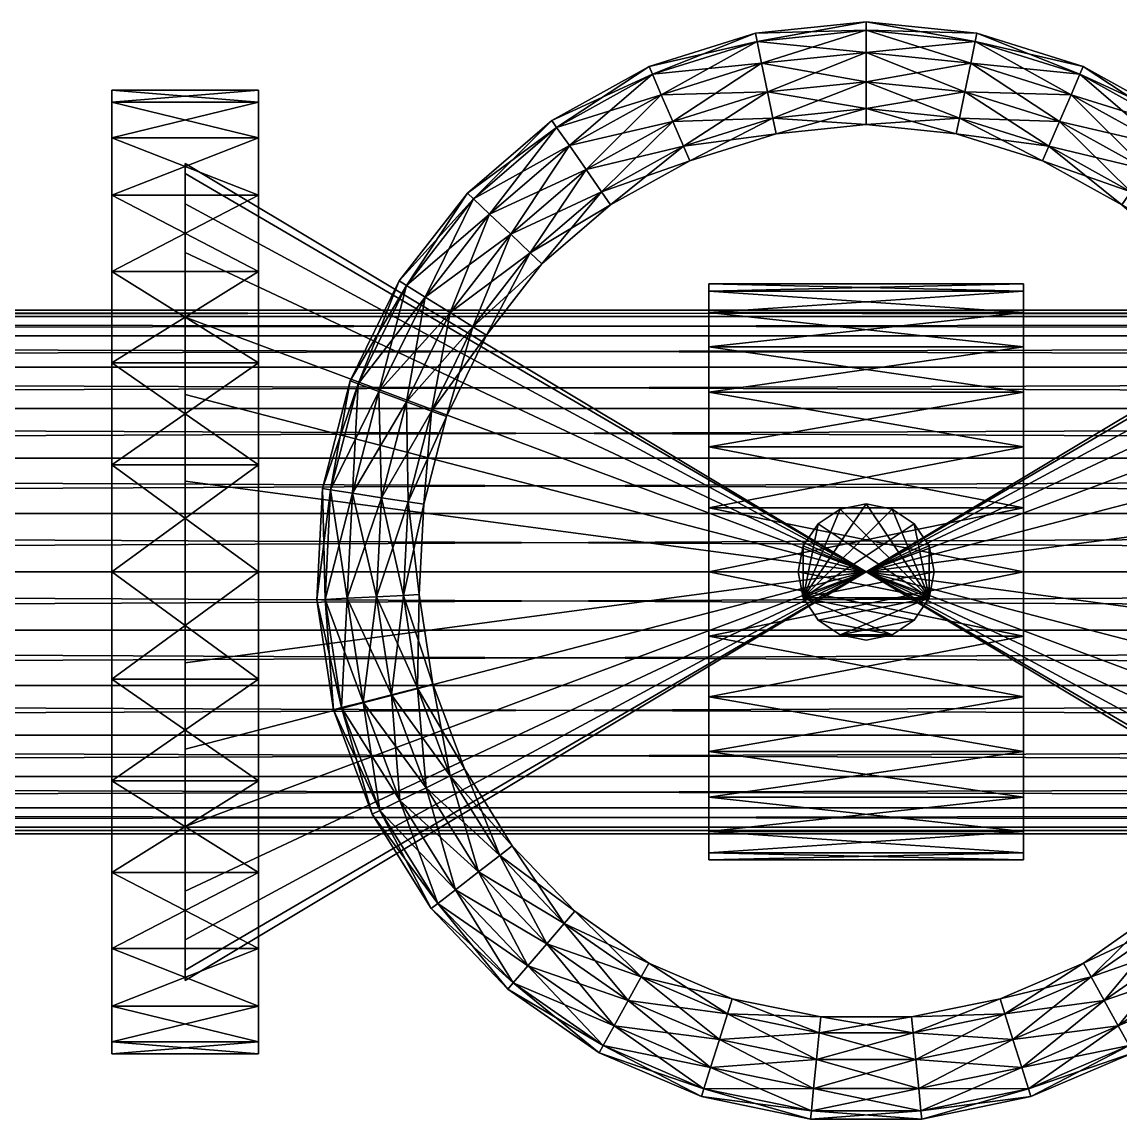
# Model space of a CAD drawing. Header units: millimetres. Extents: x 3500 to 25050, y 1500 to 19500.
# Drawn here: x 17228.8 to 17581.5, y 13124.2 to 13476.7 of the extents above; entities that cross this region are included whole.
import ezdxf

# ---------------------------------------------------------------- set-up
doc = ezdxf.new("R2010")
doc.units = ezdxf.units.MM
for name, color, linetype, true_color in [('3D-PIPE-P-1011', 7, 'Continuous', 0xf26b21), ('3D-VALVE', 7, 'Continuous', 0x3a4658), ('3D-VALVE-HANDWHEEL', 7, 'Continuous', 0xd93b3b)]:
    doc.layers.add(name, color=color, linetype=linetype, true_color=true_color)

msp = doc.modelspace()

# ---------------------------------------------------------------- meshes
at = {"layer": '3D-PIPE-P-1011'}
mesh = msp.add_polyface(dxfattribs=at)
corners = [(15525, 13384.15, 600), (19275, 13384.15, 600), (15525, 13382.04, 581.27), (19275, 13382.04, 581.27), (15525, 13375.82, 563.49), (19275, 13375.82, 563.49), (15525, 13365.79, 547.53), (19275, 13365.79, 547.53), (15525, 13352.47, 534.21), (19275, 13352.47, 534.21), (15525, 13336.51, 524.18), (19275, 13336.51, 524.18), (15525, 13318.73, 517.96), (19275, 13318.73, 517.96), (15525, 13300, 515.85), (19275, 13300, 515.85), (15525, 13281.27, 517.96), (19275, 13281.27, 517.96), (15525, 13263.49, 524.18), (19275, 13263.49, 524.18), (15525, 13247.53, 534.21), (19275, 13247.53, 534.21), (15525, 13234.21, 547.53), (19275, 13234.21, 547.53), (15525, 13224.18, 563.49), (19275, 13224.18, 563.49), (15525, 13217.96, 581.27), (19275, 13217.96, 581.27), (15525, 13215.85, 600), (19275, 13215.85, 600), (15525, 13217.96, 618.73), (19275, 13217.96, 618.73), (15525, 13224.18, 636.51), (19275, 13224.18, 636.51), (15525, 13234.21, 652.47), (19275, 13234.21, 652.47), (15525, 13247.53, 665.79), (19275, 13247.53, 665.79), (15525, 13263.49, 675.82), (19275, 13263.49, 675.82), (15525, 13281.27, 682.04), (19275, 13281.27, 682.04), (15525, 13300, 684.15), (19275, 13300, 684.15), (15525, 13318.73, 682.04), (19275, 13318.73, 682.04), (15525, 13336.51, 675.82), (19275, 13336.51, 675.82), (15525, 13352.47, 665.79), (19275, 13352.47, 665.79), (15525, 13365.79, 652.47), (19275, 13365.79, 652.47), (15525, 13375.82, 636.51), (19275, 13375.82, 636.51), (15525, 13382.04, 618.73), (19275, 13382.04, 618.73)]
mesh.append_faces([[corners[k] for k in face] for face in [(0, 1, 2), (1, 3, 2), (2, 3, 4), (3, 5, 4), (4, 5, 6), (5, 7, 6), (6, 7, 8), (7, 9, 8), (8, 9, 10), (9, 11, 10), (10, 11, 12), (11, 13, 12), (12, 13, 14), (13, 15, 14), (14, 15, 16), (15, 17, 16), (16, 17, 18), (17, 19, 18), (18, 19, 20), (19, 21, 20), (20, 21, 22), (21, 23, 22), (22, 23, 24), (23, 25, 24), (24, 25, 26), (25, 27, 26), (26, 27, 28), (27, 29, 28), (28, 29, 30), (29, 31, 30), (30, 31, 32), (31, 33, 32), (32, 33, 34), (33, 35, 34), (34, 35, 36), (35, 37, 36), (36, 37, 38), (37, 39, 38), (38, 39, 40), (39, 41, 40), (40, 41, 42), (41, 43, 42), (42, 43, 44), (43, 45, 44), (44, 45, 46), (45, 47, 46), (46, 47, 48), (47, 49, 48), (48, 49, 50), (49, 51, 50), (50, 51, 52), (51, 53, 52), (52, 53, 54), (53, 55, 54), (54, 55, 0), (55, 1, 0), (0, 2, 54), (54, 2, 52), (2, 4, 52), (52, 4, 50), (4, 6, 50), (50, 6, 48), (48, 6, 46), (46, 6, 44), (44, 6, 42), (42, 6, 40), (40, 6, 38), (6, 8, 38), (38, 8, 36), (36, 8, 34), (34, 8, 32), (32, 8, 30), (30, 8, 28), (8, 10, 28), (10, 12, 28), (12, 14, 28), (14, 16, 28), (16, 18, 28), (18, 20, 28), (20, 22, 28), (22, 24, 28), (26, 28, 24), (29, 27, 31), (31, 27, 33), (27, 25, 33), (33, 25, 35), (25, 23, 35), (35, 23, 37), (37, 23, 39), (39, 23, 41), (41, 23, 43), (43, 23, 45), (45, 23, 47), (23, 21, 47), (47, 21, 49), (49, 21, 51), (51, 21, 53), (53, 21, 55), (55, 21, 1), (21, 19, 1), (19, 17, 1), (17, 15, 1), (15, 13, 1), (13, 11, 1), (11, 9, 1), (9, 7, 1), (7, 5, 1), (3, 1, 5)]])
at = {"layer": '3D-VALVE'}
mesh = msp.add_polyface(dxfattribs=at)
corners = [(17281.21, 13431.27, 600), (17281.21, 13427.98, 570.79), (17281.21, 13427.98, 629.21), (17281.21, 13418.27, 656.96), (17281.21, 13418.27, 543.04), (17281.21, 13402.63, 681.85), (17281.21, 13402.63, 518.15), (17281.21, 13381.85, 702.63), (17281.21, 13381.85, 497.37), (17281.21, 13356.96, 718.27), (17281.21, 13329.21, 727.98), (17281.21, 13300, 731.27), (17281.21, 13270.79, 727.98), (17281.21, 13356.96, 481.73), (17281.21, 13243.04, 481.73), (17281.21, 13270.79, 472.02), (17281.21, 13300, 468.73), (17281.21, 13329.21, 472.02), (17257.65, 13454.84, 600), (17304.77, 13454.84, 600), (17257.65, 13450.95, 565.55), (17304.77, 13450.95, 565.55), (17257.65, 13439.5, 532.82), (17304.77, 13439.5, 532.82), (17257.65, 13421.06, 503.46), (17304.77, 13421.06, 503.46), (17257.65, 13396.54, 478.94), (17304.77, 13396.54, 478.94), (17257.65, 13367.18, 460.5), (17304.77, 13367.18, 460.5), (17257.65, 13334.45, 449.05), (17304.77, 13334.45, 449.05), (17257.65, 13300, 445.16), (17304.77, 13300, 445.16), (17257.65, 13300, 754.84), (17304.77, 13300, 754.84), (17257.65, 13334.45, 750.95), (17304.77, 13334.45, 750.95), (17257.65, 13367.18, 739.5), (17304.77, 13367.18, 739.5), (17257.65, 13396.54, 721.06), (17304.77, 13396.54, 721.06), (17257.65, 13421.06, 696.54), (17304.77, 13421.06, 696.54), (17257.65, 13439.5, 667.18), (17304.77, 13439.5, 667.18), (17257.65, 13450.95, 634.45), (17304.77, 13450.95, 634.45), (17257.65, 13265.55, 449.05), (17257.65, 13232.82, 460.5), (17257.65, 13160.5, 667.18), (17257.65, 13178.94, 696.54), (17257.65, 13232.82, 739.5)]
mesh.append_faces([[corners[k] for k in face] for face in [(0, 1, 2), (2, 1, 3), (1, 4, 3), (3, 4, 5), (4, 6, 5), (5, 6, 7), (6, 8, 7), (7, 8, 9), (9, 8, 10), (10, 8, 11), (11, 8, 12), (8, 13, 14), (15, 13, 16), (16, 13, 17), (18, 19, 20), (19, 21, 20), (20, 21, 22), (21, 23, 22), (22, 23, 24), (23, 25, 24), (24, 25, 26), (25, 27, 26), (26, 27, 28), (27, 29, 28), (28, 29, 30), (29, 31, 30), (30, 31, 32), (31, 33, 32), (34, 35, 36), (35, 37, 36), (36, 37, 38), (37, 39, 38), (38, 39, 40), (39, 41, 40), (40, 41, 42), (41, 43, 42), (42, 43, 44), (43, 45, 44), (44, 45, 46), (45, 47, 46), (46, 47, 18), (47, 19, 18), (20, 22, 18), (18, 22, 46), (46, 22, 44), (22, 24, 44), (24, 26, 44), (26, 28, 44), (28, 30, 44), (30, 32, 44), (32, 48, 44), (48, 49, 44), (44, 50, 42), (42, 51, 40), (40, 51, 38), (38, 52, 36), (47, 45, 19), (19, 45, 21), (21, 45, 23), (23, 45, 25), (25, 45, 27)]])
mesh = msp.add_polyface(dxfattribs=at)
corners = [(17500, 13300, 600), (17718.79, 13300, 731.27), (17718.79, 13329.21, 727.98), (17718.79, 13356.96, 718.27), (17718.79, 13381.85, 702.63), (17718.79, 13402.63, 681.85), (17718.79, 13418.27, 656.96), (17718.79, 13427.98, 629.21), (17718.79, 13431.27, 600), (17718.79, 13427.98, 570.79), (17718.79, 13418.27, 543.04), (17718.79, 13402.63, 518.15), (17718.79, 13381.85, 497.37), (17718.79, 13356.96, 481.73), (17718.79, 13329.21, 472.02), (17718.79, 13300, 468.73), (17695.23, 13450.95, 565.55), (17695.23, 13439.5, 532.82), (17695.23, 13454.84, 600), (17695.23, 13450.95, 634.45), (17695.23, 13439.5, 667.18), (17695.23, 13421.06, 503.46), (17695.23, 13396.54, 478.94), (17695.23, 13367.18, 460.5), (17695.23, 13334.45, 449.05), (17695.23, 13300, 445.16), (17695.23, 13265.55, 449.05), (17550.49, 13392.57, 600), (17550.49, 13390.24, 579.4), (17449.51, 13390.24, 579.4), (17550.49, 13383.4, 559.84), (17449.51, 13383.4, 559.84), (17550.49, 13372.37, 542.29), (17449.51, 13372.37, 542.29), (17550.49, 13357.71, 527.63), (17449.51, 13357.71, 527.63), (17550.49, 13340.16, 516.6), (17449.51, 13340.16, 516.6), (17550.49, 13320.6, 509.76), (17449.51, 13320.6, 509.76), (17550.49, 13300, 507.43), (17449.51, 13300, 507.43), (17550.49, 13300, 692.57), (17550.49, 13320.6, 690.24), (17449.51, 13320.6, 690.24), (17550.49, 13340.16, 683.4), (17449.51, 13340.16, 683.4), (17550.49, 13357.71, 672.37), (17449.51, 13357.71, 672.37), (17550.49, 13372.37, 657.71), (17449.51, 13372.37, 657.71), (17550.49, 13383.4, 640.16), (17449.51, 13383.4, 640.16), (17550.49, 13390.24, 620.6), (17449.51, 13390.24, 620.6), (17449.51, 13392.57, 600), (17550.49, 13259.84, 516.6), (17550.49, 13279.4, 509.76), (17500, 13321.88, 600), (17500, 13321.88, 987.09), (17508.37, 13320.21, 600), (17508.37, 13320.21, 987.09), (17515.47, 13315.47, 600), (17515.47, 13315.47, 987.09), (17520.21, 13308.37, 600), (17520.21, 13308.37, 987.09), (17520.21, 13291.63, 600), (17491.63, 13320.21, 600), (17479.79, 13291.63, 987.09)]
mesh.append_faces([[corners[k] for k in face] for face in [(0, 1, 2), (0, 2, 3), (0, 3, 4), (0, 4, 5), (0, 5, 6), (0, 6, 7), (0, 7, 8), (0, 8, 9), (0, 9, 10), (0, 10, 11), (0, 11, 12), (0, 12, 13), (0, 13, 14), (0, 14, 15), (16, 17, 18), (18, 17, 19), (19, 17, 20), (17, 21, 20), (21, 22, 20), (22, 23, 20), (23, 24, 20), (24, 25, 20), (25, 26, 20), (27, 28, 29), (28, 30, 31), (30, 32, 33), (32, 34, 35), (34, 36, 37), (36, 38, 39), (38, 40, 41), (42, 43, 44), (43, 45, 46), (45, 47, 48), (47, 49, 50), (49, 51, 52), (51, 53, 54), (53, 27, 55), (43, 56, 45), (45, 56, 47), (47, 56, 49), (49, 56, 51), (51, 56, 53), (53, 56, 27), (56, 57, 27), (57, 40, 27), (40, 38, 27), (38, 36, 27), (36, 34, 27), (34, 32, 27), (32, 30, 27), (28, 27, 30), (58, 59, 60), (59, 61, 60), (60, 61, 62), (61, 63, 62), (62, 63, 64), (63, 65, 64), (62, 66, 60), (60, 66, 58), (58, 66, 67), (61, 68, 63)]])
mesh = msp.add_polyface(dxfattribs=at)
corners = [(17281.21, 13270.79, 727.98), (17281.21, 13381.85, 497.37), (17281.21, 13243.04, 718.27), (17281.21, 13218.15, 702.63), (17281.21, 13197.37, 681.85), (17281.21, 13181.73, 656.96), (17281.21, 13172.02, 629.21), (17281.21, 13168.73, 600), (17281.21, 13172.02, 570.79), (17281.21, 13181.73, 543.04), (17281.21, 13197.37, 518.15), (17281.21, 13218.15, 497.37), (17281.21, 13243.04, 481.73), (17281.21, 13356.96, 481.73), (17281.21, 13270.79, 472.02), (17257.65, 13300, 445.16), (17304.77, 13300, 445.16), (17257.65, 13265.55, 449.05), (17304.77, 13265.55, 449.05), (17257.65, 13232.82, 460.5), (17304.77, 13232.82, 460.5), (17257.65, 13203.46, 478.94), (17304.77, 13203.46, 478.94), (17257.65, 13178.94, 503.46), (17304.77, 13178.94, 503.46), (17257.65, 13160.5, 532.82), (17304.77, 13160.5, 532.82), (17257.65, 13149.05, 565.55), (17304.77, 13149.05, 565.55), (17257.65, 13145.16, 600), (17304.77, 13145.16, 600), (17257.65, 13149.05, 634.45), (17304.77, 13149.05, 634.45), (17257.65, 13160.5, 667.18), (17304.77, 13160.5, 667.18), (17257.65, 13178.94, 696.54), (17304.77, 13178.94, 696.54), (17257.65, 13203.46, 721.06), (17304.77, 13203.46, 721.06), (17257.65, 13232.82, 739.5), (17304.77, 13232.82, 739.5), (17257.65, 13265.55, 750.95), (17304.77, 13265.55, 750.95), (17257.65, 13300, 754.84), (17304.77, 13300, 754.84), (17257.65, 13439.5, 667.18), (17257.65, 13421.06, 696.54), (17257.65, 13367.18, 739.5), (17257.65, 13334.45, 750.95), (17304.77, 13439.5, 667.18), (17304.77, 13421.06, 696.54)]
mesh.append_faces([[corners[k] for k in face] for face in [(0, 1, 2), (2, 1, 3), (3, 1, 4), (4, 1, 5), (5, 1, 6), (6, 1, 7), (7, 1, 8), (8, 1, 9), (9, 1, 10), (10, 1, 11), (11, 1, 12), (12, 13, 14), (15, 16, 17), (16, 18, 17), (17, 18, 19), (18, 20, 19), (19, 20, 21), (20, 22, 21), (21, 22, 23), (22, 24, 23), (23, 24, 25), (24, 26, 25), (25, 26, 27), (26, 28, 27), (27, 28, 29), (28, 30, 29), (29, 30, 31), (30, 32, 31), (31, 32, 33), (32, 34, 33), (33, 34, 35), (34, 36, 35), (35, 36, 37), (36, 38, 37), (37, 38, 39), (38, 40, 39), (39, 40, 41), (40, 42, 41), (41, 42, 43), (42, 44, 43), (19, 21, 45), (21, 23, 45), (23, 25, 45), (25, 27, 45), (27, 29, 45), (29, 31, 45), (31, 33, 45), (33, 35, 46), (35, 37, 47), (37, 39, 47), (48, 39, 43), (41, 43, 39), (20, 49, 22), (22, 49, 24), (24, 49, 26), (26, 49, 28), (28, 49, 30), (30, 49, 32), (32, 49, 34), (34, 49, 36), (36, 50, 38)]])
mesh = msp.add_polyface(dxfattribs=at)
corners = [(17500, 13300, 600), (17281.21, 13300, 468.73), (17281.21, 13329.21, 472.02), (17281.21, 13356.96, 481.73), (17281.21, 13381.85, 497.37), (17281.21, 13402.63, 518.15), (17281.21, 13418.27, 543.04), (17281.21, 13427.98, 570.79), (17281.21, 13431.27, 600), (17281.21, 13427.98, 629.21), (17281.21, 13418.27, 656.96), (17281.21, 13402.63, 681.85), (17281.21, 13381.85, 702.63), (17281.21, 13356.96, 718.27), (17281.21, 13329.21, 727.98), (17281.21, 13300, 731.27), (17304.77, 13396.54, 478.94), (17304.77, 13439.5, 667.18), (17304.77, 13367.18, 460.5), (17304.77, 13334.45, 449.05), (17304.77, 13300, 445.16), (17304.77, 13265.55, 449.05), (17304.77, 13232.82, 460.5), (17304.77, 13421.06, 696.54), (17304.77, 13178.94, 696.54), (17304.77, 13396.54, 721.06), (17304.77, 13232.82, 739.5), (17304.77, 13367.18, 739.5), (17304.77, 13265.55, 750.95), (17304.77, 13300, 754.84), (17304.77, 13334.45, 750.95), (17449.51, 13392.57, 600), (17550.49, 13392.57, 600), (17449.51, 13390.24, 579.4), (17550.49, 13390.24, 579.4), (17449.51, 13383.4, 559.84), (17550.49, 13383.4, 559.84), (17449.51, 13372.37, 542.29), (17550.49, 13372.37, 542.29), (17449.51, 13357.71, 527.63), (17550.49, 13357.71, 527.63), (17449.51, 13340.16, 516.6), (17550.49, 13340.16, 516.6), (17449.51, 13320.6, 509.76), (17550.49, 13320.6, 509.76), (17449.51, 13300, 507.43), (17449.51, 13300, 692.57), (17550.49, 13300, 692.57), (17449.51, 13320.6, 690.24), (17550.49, 13320.6, 690.24), (17449.51, 13340.16, 683.4), (17550.49, 13340.16, 683.4), (17449.51, 13357.71, 672.37), (17550.49, 13357.71, 672.37), (17449.51, 13372.37, 657.71), (17550.49, 13372.37, 657.71), (17449.51, 13383.4, 640.16), (17550.49, 13383.4, 640.16), (17449.51, 13390.24, 620.6), (17550.49, 13390.24, 620.6), (17449.51, 13279.4, 690.24), (17478.12, 13300, 987.09), (17479.79, 13308.37, 987.09), (17479.79, 13308.37, 600), (17484.53, 13315.47, 600), (17484.53, 13315.47, 987.09), (17491.63, 13320.21, 600), (17491.63, 13320.21, 987.09), (17500, 13321.88, 600), (17500, 13321.88, 987.09), (17520.21, 13291.63, 600), (17479.79, 13291.63, 987.09), (17508.37, 13320.21, 987.09)]
mesh.append_faces([[corners[k] for k in face] for face in [(0, 1, 2), (0, 2, 3), (0, 3, 4), (0, 4, 5), (0, 5, 6), (0, 6, 7), (0, 7, 8), (0, 8, 9), (0, 9, 10), (0, 10, 11), (0, 11, 12), (0, 12, 13), (0, 13, 14), (0, 14, 15), (16, 17, 18), (18, 17, 19), (19, 17, 20), (20, 17, 21), (21, 17, 22), (17, 23, 24), (23, 25, 26), (25, 27, 26), (28, 27, 29), (30, 29, 27), (31, 32, 33), (33, 34, 35), (35, 36, 37), (37, 38, 39), (39, 40, 41), (41, 42, 43), (43, 44, 45), (46, 47, 48), (48, 49, 50), (50, 51, 52), (52, 53, 54), (54, 55, 56), (56, 57, 58), (58, 59, 31), (31, 33, 58), (58, 33, 56), (56, 33, 54), (54, 33, 52), (52, 33, 50), (33, 35, 50), (35, 37, 50), (37, 39, 50), (39, 41, 50), (50, 41, 48), (48, 41, 46), (46, 41, 60), (61, 62, 63), (63, 62, 64), (62, 65, 64), (64, 65, 66), (65, 67, 66), (66, 67, 68), (67, 69, 68), (66, 70, 64), (62, 71, 65), (65, 71, 67), (67, 71, 69), (69, 71, 72)]])
mesh = msp.add_polyface(dxfattribs=at)
corners = [(17500, 13300, 600), (17718.79, 13168.73, 600), (17718.79, 13172.02, 629.21), (17718.79, 13181.73, 656.96), (17718.79, 13197.37, 681.85), (17718.79, 13218.15, 702.63), (17718.79, 13243.04, 718.27), (17718.79, 13270.79, 727.98), (17718.79, 13300, 731.27), (17718.79, 13300, 468.73), (17718.79, 13270.79, 472.02), (17718.79, 13243.04, 481.73), (17718.79, 13218.15, 497.37), (17718.79, 13197.37, 518.15), (17718.79, 13181.73, 543.04), (17718.79, 13172.02, 570.79), (17695.23, 13232.82, 460.5), (17695.23, 13203.46, 478.94), (17695.23, 13439.5, 667.18), (17550.49, 13300, 507.43), (17550.49, 13279.4, 509.76), (17449.51, 13279.4, 509.76), (17550.49, 13259.84, 516.6), (17449.51, 13259.84, 516.6), (17550.49, 13242.29, 527.63), (17449.51, 13242.29, 527.63), (17550.49, 13227.63, 542.29), (17449.51, 13227.63, 542.29), (17550.49, 13216.6, 559.84), (17449.51, 13216.6, 559.84), (17550.49, 13209.76, 579.4), (17449.51, 13209.76, 579.4), (17550.49, 13207.43, 600), (17449.51, 13207.43, 600), (17550.49, 13209.76, 620.6), (17449.51, 13209.76, 620.6), (17550.49, 13216.6, 640.16), (17449.51, 13216.6, 640.16), (17550.49, 13227.63, 657.71), (17449.51, 13227.63, 657.71), (17550.49, 13242.29, 672.37), (17449.51, 13242.29, 672.37), (17550.49, 13259.84, 683.4), (17449.51, 13259.84, 683.4), (17550.49, 13279.4, 690.24), (17449.51, 13279.4, 690.24), (17550.49, 13300, 692.57), (17449.51, 13300, 692.57), (17550.49, 13320.6, 690.24), (17520.21, 13308.37, 600), (17520.21, 13308.37, 987.09), (17521.88, 13300, 600), (17521.88, 13300, 987.09), (17520.21, 13291.63, 600), (17520.21, 13291.63, 987.09), (17515.47, 13284.53, 600), (17515.47, 13284.53, 987.09), (17508.37, 13279.79, 600), (17508.37, 13279.79, 987.09), (17500, 13278.12, 600), (17500, 13278.12, 987.09), (17515.47, 13315.47, 600), (17491.63, 13279.79, 600), (17515.47, 13315.47, 987.09), (17479.79, 13291.63, 987.09), (17491.63, 13279.79, 987.09)]
mesh.append_faces([[corners[k] for k in face] for face in [(0, 1, 2), (0, 2, 3), (0, 3, 4), (0, 4, 5), (0, 5, 6), (0, 6, 7), (0, 7, 8), (0, 9, 10), (0, 10, 11), (0, 11, 12), (0, 12, 13), (0, 13, 14), (0, 14, 15), (0, 15, 1), (16, 17, 18), (19, 20, 21), (20, 22, 23), (22, 24, 25), (24, 26, 27), (26, 28, 29), (28, 30, 31), (30, 32, 33), (32, 34, 35), (34, 36, 37), (36, 38, 39), (38, 40, 41), (40, 42, 43), (42, 44, 45), (44, 46, 47), (32, 30, 34), (34, 30, 36), (36, 30, 38), (38, 30, 40), (40, 30, 42), (30, 28, 42), (28, 26, 42), (26, 24, 42), (24, 22, 42), (42, 22, 44), (44, 22, 46), (46, 22, 48), (49, 50, 51), (50, 52, 51), (51, 52, 53), (52, 54, 53), (53, 54, 55), (54, 56, 55), (55, 56, 57), (56, 58, 57), (57, 58, 59), (58, 60, 59), (51, 53, 49), (49, 53, 61), (53, 55, 62), (55, 57, 62), (63, 64, 50), (50, 64, 52), (52, 64, 54), (54, 64, 56), (56, 64, 58), (60, 58, 65)]])
mesh = msp.add_polyface(dxfattribs=at)
corners = [(17500, 13300, 600), (17281.21, 13168.73, 600), (17281.21, 13172.02, 570.79), (17281.21, 13181.73, 543.04), (17281.21, 13197.37, 518.15), (17281.21, 13218.15, 497.37), (17281.21, 13243.04, 481.73), (17281.21, 13270.79, 472.02), (17281.21, 13300, 468.73), (17281.21, 13300, 731.27), (17281.21, 13270.79, 727.98), (17281.21, 13243.04, 718.27), (17281.21, 13218.15, 702.63), (17281.21, 13197.37, 681.85), (17281.21, 13181.73, 656.96), (17281.21, 13172.02, 629.21), (17304.77, 13203.46, 721.06), (17304.77, 13421.06, 696.54), (17304.77, 13232.82, 739.5), (17304.77, 13367.18, 739.5), (17304.77, 13265.55, 750.95), (17449.51, 13300, 507.43), (17550.49, 13300, 507.43), (17449.51, 13279.4, 509.76), (17550.49, 13279.4, 509.76), (17449.51, 13259.84, 516.6), (17550.49, 13259.84, 516.6), (17449.51, 13242.29, 527.63), (17550.49, 13242.29, 527.63), (17449.51, 13227.63, 542.29), (17550.49, 13227.63, 542.29), (17449.51, 13216.6, 559.84), (17550.49, 13216.6, 559.84), (17449.51, 13209.76, 579.4), (17550.49, 13209.76, 579.4), (17449.51, 13207.43, 600), (17550.49, 13207.43, 600), (17449.51, 13209.76, 620.6), (17550.49, 13209.76, 620.6), (17449.51, 13216.6, 640.16), (17550.49, 13216.6, 640.16), (17449.51, 13227.63, 657.71), (17550.49, 13227.63, 657.71), (17449.51, 13242.29, 672.37), (17550.49, 13242.29, 672.37), (17449.51, 13259.84, 683.4), (17550.49, 13259.84, 683.4), (17449.51, 13279.4, 690.24), (17550.49, 13279.4, 690.24), (17449.51, 13300, 692.57), (17449.51, 13340.16, 516.6), (17449.51, 13320.6, 509.76), (17500, 13278.12, 600), (17500, 13278.12, 987.09), (17491.63, 13279.79, 600), (17491.63, 13279.79, 987.09), (17484.53, 13284.53, 600), (17484.53, 13284.53, 987.09), (17479.79, 13291.63, 600), (17479.79, 13291.63, 987.09), (17478.12, 13300, 600), (17478.12, 13300, 987.09), (17479.79, 13308.37, 600), (17484.53, 13315.47, 600), (17520.21, 13291.63, 600), (17508.37, 13279.79, 600), (17479.79, 13308.37, 987.09), (17508.37, 13279.79, 987.09)]
mesh.append_faces([[corners[k] for k in face] for face in [(0, 1, 2), (0, 2, 3), (0, 3, 4), (0, 4, 5), (0, 5, 6), (0, 6, 7), (0, 7, 8), (0, 9, 10), (0, 10, 11), (0, 11, 12), (0, 12, 13), (0, 13, 14), (0, 14, 15), (0, 15, 1), (16, 17, 18), (18, 19, 20), (21, 22, 23), (23, 24, 25), (25, 26, 27), (27, 28, 29), (29, 30, 31), (31, 32, 33), (33, 34, 35), (35, 36, 37), (37, 38, 39), (39, 40, 41), (41, 42, 43), (43, 44, 45), (45, 46, 47), (47, 48, 49), (47, 50, 45), (45, 50, 43), (43, 50, 41), (41, 50, 39), (39, 50, 37), (37, 50, 35), (50, 51, 35), (51, 21, 35), (21, 23, 35), (23, 25, 35), (25, 27, 35), (27, 29, 35), (29, 31, 35), (33, 35, 31), (52, 53, 54), (53, 55, 54), (54, 55, 56), (55, 57, 56), (56, 57, 58), (57, 59, 58), (58, 59, 60), (59, 61, 60), (60, 61, 62), (63, 64, 62), (62, 64, 60), (60, 64, 58), (58, 64, 56), (56, 64, 54), (52, 54, 65), (61, 59, 66), (59, 57, 67), (57, 55, 67)]])
at = {"layer": '3D-VALVE-HANDWHEEL'}
mesh = msp.add_polyface(dxfattribs=at)
corners = [(17430.31, 13462.39, 987.09), (17464.96, 13470.48, 996.19), (17464.43, 13473.1, 987.09), (17431.37, 13459.94, 996.19), (17466.41, 13463.46, 1002.4), (17434.19, 13453.35, 1002.4), (17468.3, 13454.27, 1003.75), (17437.89, 13444.73, 1003.75), (17470.03, 13445.82, 999.81), (17441.29, 13436.8, 999.81), (17471.07, 13440.79, 991.83), (17443.32, 13432.09, 991.83), (17471.07, 13440.79, 982.35), (17443.32, 13432.09, 982.35), (17470.03, 13445.82, 974.37), (17441.29, 13436.8, 974.37), (17468.3, 13454.27, 970.43), (17437.89, 13444.73, 970.43), (17466.41, 13463.46, 971.78), (17434.19, 13453.35, 971.78), (17464.96, 13470.48, 977.99), (17431.37, 13459.94, 977.99), (17500, 13474.04, 996.19), (17500, 13476.71, 987.09), (17500, 13466.88, 1002.4), (17500, 13457.49, 1003.75), (17500, 13448.86, 999.81), (17500, 13443.74, 991.83), (17500, 13443.74, 982.35), (17500, 13448.86, 974.37), (17500, 13457.49, 970.43), (17500, 13466.88, 971.78), (17500, 13474.04, 977.99)]
mesh.append_faces([[corners[k] for k in face] for face in [(0, 1, 2), (0, 3, 1), (3, 4, 1), (3, 5, 4), (5, 6, 4), (5, 7, 6), (7, 8, 6), (7, 9, 8), (9, 10, 8), (9, 11, 10), (11, 12, 10), (11, 13, 12), (13, 14, 12), (13, 15, 14), (15, 16, 14), (15, 17, 16), (17, 18, 16), (17, 19, 18), (19, 20, 18), (19, 21, 20), (21, 2, 20), (2, 22, 23), (2, 1, 22), (1, 24, 22), (1, 4, 24), (4, 25, 24), (4, 6, 25), (6, 26, 25), (6, 8, 26), (8, 27, 26), (8, 10, 27), (10, 28, 27), (10, 12, 28), (12, 29, 28), (12, 14, 29), (14, 30, 29), (14, 16, 30), (16, 31, 30), (16, 18, 31), (18, 32, 31), (18, 20, 32), (20, 23, 32), (20, 2, 23)]])
mesh = msp.add_polyface(dxfattribs=at)
corners = [(17500, 13476.71, 987.09), (17535.04, 13470.48, 996.19), (17535.57, 13473.1, 987.09), (17500, 13474.04, 996.19), (17533.59, 13463.46, 1002.4), (17500, 13466.88, 1002.4), (17531.7, 13454.27, 1003.75), (17500, 13457.49, 1003.75), (17529.97, 13445.82, 999.81), (17500, 13448.86, 999.81), (17528.93, 13440.79, 991.83), (17500, 13443.74, 991.83), (17528.93, 13440.79, 982.35), (17500, 13443.74, 982.35), (17529.97, 13445.82, 974.37), (17500, 13448.86, 974.37), (17531.7, 13454.27, 970.43), (17500, 13457.49, 970.43), (17533.59, 13463.46, 971.78), (17500, 13466.88, 971.78), (17535.04, 13470.48, 977.99), (17500, 13474.04, 977.99), (17568.63, 13459.94, 996.19), (17565.81, 13453.35, 1002.4), (17562.11, 13444.73, 1003.75), (17558.71, 13436.8, 999.81), (17556.68, 13432.09, 991.83), (17556.68, 13432.09, 982.35), (17558.71, 13436.8, 974.37), (17562.11, 13444.73, 970.43), (17565.81, 13453.35, 971.78), (17568.63, 13459.94, 977.99), (17569.69, 13462.39, 987.09)]
mesh.append_faces([[corners[k] for k in face] for face in [(0, 1, 2), (0, 3, 1), (3, 4, 1), (3, 5, 4), (5, 6, 4), (5, 7, 6), (7, 8, 6), (7, 9, 8), (9, 10, 8), (9, 11, 10), (11, 12, 10), (11, 13, 12), (13, 14, 12), (13, 15, 14), (15, 16, 14), (15, 17, 16), (17, 18, 16), (17, 19, 18), (19, 20, 18), (19, 21, 20), (21, 2, 20), (21, 0, 2), (2, 1, 22), (1, 23, 22), (1, 4, 23), (4, 24, 23), (4, 6, 24), (6, 25, 24), (6, 8, 25), (8, 26, 25), (8, 10, 26), (10, 27, 26), (10, 12, 27), (12, 28, 27), (12, 14, 28), (14, 29, 28), (14, 16, 29), (16, 30, 29), (16, 18, 30), (18, 31, 30), (18, 20, 31), (20, 32, 31), (20, 2, 32)]])
mesh = msp.add_polyface(dxfattribs=at)
corners = [(17350.03, 13393.48, 987.09), (17373.86, 13419.91, 996.19), (17371.92, 13421.75, 987.09), (17352.3, 13392.06, 977.99), (17373.86, 13419.91, 977.99), (17400.57, 13442.85, 996.19), (17399.05, 13445.04, 987.09), (17404.67, 13436.97, 1002.4), (17379.05, 13414.97, 1002.4), (17410.03, 13429.26, 1003.75), (17385.85, 13408.5, 1003.75), (17414.96, 13422.18, 999.81), (17392.11, 13402.56, 999.81), (17417.89, 13417.97, 991.83), (17395.82, 13399.03, 991.83), (17417.89, 13417.97, 982.35), (17395.82, 13399.03, 982.35), (17414.96, 13422.18, 974.37), (17392.11, 13402.56, 974.37), (17410.03, 13429.26, 970.43), (17385.85, 13408.5, 970.43), (17404.67, 13436.97, 971.78), (17379.05, 13414.97, 971.78), (17400.57, 13442.85, 977.99), (17431.37, 13459.94, 996.19), (17430.31, 13462.39, 987.09), (17434.19, 13453.35, 1002.4), (17437.89, 13444.73, 1003.75), (17441.29, 13436.8, 999.81), (17443.32, 13432.09, 991.83), (17443.32, 13432.09, 982.35), (17441.29, 13436.8, 974.37), (17437.89, 13444.73, 970.43), (17434.19, 13453.35, 971.78), (17431.37, 13459.94, 977.99), (17464.43, 13473.1, 987.09)]
mesh.append_faces([[corners[k] for k in face] for face in [(0, 1, 2), (3, 2, 4), (2, 5, 6), (2, 1, 5), (1, 7, 5), (1, 8, 7), (8, 9, 7), (8, 10, 9), (10, 11, 9), (12, 13, 11), (14, 15, 13), (16, 17, 15), (18, 19, 17), (18, 20, 19), (20, 21, 19), (20, 22, 21), (22, 23, 21), (22, 4, 23), (4, 6, 23), (4, 2, 6), (6, 24, 25), (6, 5, 24), (5, 26, 24), (5, 7, 26), (7, 27, 26), (7, 9, 27), (9, 28, 27), (9, 11, 28), (11, 29, 28), (11, 13, 29), (13, 30, 29), (13, 15, 30), (15, 31, 30), (15, 17, 31), (17, 32, 31), (17, 19, 32), (19, 33, 32), (19, 21, 33), (21, 34, 33), (21, 23, 34), (23, 25, 34), (23, 6, 25), (34, 25, 35)]])
mesh = msp.add_polyface(dxfattribs=at)
corners = [(17535.57, 13473.1, 987.09), (17568.63, 13459.94, 996.19), (17569.69, 13462.39, 987.09), (17599.43, 13442.85, 996.19), (17600.95, 13445.04, 987.09), (17595.33, 13436.97, 1002.4), (17565.81, 13453.35, 1002.4), (17589.97, 13429.26, 1003.75), (17562.11, 13444.73, 1003.75), (17585.04, 13422.18, 999.81), (17558.71, 13436.8, 999.81), (17582.11, 13417.97, 991.83), (17556.68, 13432.09, 991.83), (17582.11, 13417.97, 982.35), (17556.68, 13432.09, 982.35), (17585.04, 13422.18, 974.37), (17558.71, 13436.8, 974.37), (17589.97, 13429.26, 970.43), (17562.11, 13444.73, 970.43), (17595.33, 13436.97, 971.78), (17565.81, 13453.35, 971.78), (17599.43, 13442.85, 977.99), (17568.63, 13459.94, 977.99), (17626.14, 13419.91, 996.19), (17628.08, 13421.75, 987.09), (17620.95, 13414.97, 1002.4), (17614.15, 13408.5, 1003.75), (17607.89, 13402.56, 999.81), (17604.18, 13399.03, 991.83), (17604.18, 13399.03, 982.35), (17607.89, 13402.56, 974.37), (17614.15, 13408.5, 970.43), (17620.95, 13414.97, 971.78), (17626.14, 13419.91, 977.99), (17647.7, 13392.06, 996.19), (17649.97, 13393.48, 987.09)]
mesh.append_faces([[corners[k] for k in face] for face in [(0, 1, 2), (2, 3, 4), (2, 1, 3), (1, 5, 3), (1, 6, 5), (6, 7, 5), (6, 8, 7), (8, 9, 7), (8, 10, 9), (10, 11, 9), (10, 12, 11), (12, 13, 11), (12, 14, 13), (14, 15, 13), (14, 16, 15), (16, 17, 15), (16, 18, 17), (18, 19, 17), (18, 20, 19), (20, 21, 19), (20, 22, 21), (22, 4, 21), (22, 2, 4), (4, 23, 24), (4, 3, 23), (3, 25, 23), (3, 5, 25), (5, 26, 25), (5, 7, 26), (7, 27, 26), (7, 9, 27), (9, 11, 28), (11, 13, 29), (13, 15, 30), (15, 17, 31), (17, 32, 31), (17, 19, 32), (19, 33, 32), (19, 21, 33), (21, 24, 33), (21, 4, 24), (24, 23, 34), (33, 24, 35)]])
mesh = msp.add_polyface(dxfattribs=at)
corners = [(17334.29, 13361.37, 987.09), (17352.3, 13392.06, 996.19), (17350.03, 13393.48, 987.09), (17336.79, 13360.45, 996.19), (17358.38, 13388.27, 1002.4), (17343.51, 13357.96, 1002.4), (17366.35, 13383.31, 1003.75), (17352.31, 13354.7, 1003.75), (17373.67, 13378.74, 999.81), (17360.4, 13351.7, 999.81), (17378.02, 13376.03, 991.83), (17365.21, 13349.92, 991.83), (17378.02, 13376.03, 982.35), (17365.21, 13349.92, 982.35), (17373.67, 13378.74, 974.37), (17360.4, 13351.7, 974.37), (17366.35, 13383.31, 970.43), (17352.31, 13354.7, 970.43), (17358.38, 13388.27, 971.78), (17343.51, 13357.96, 971.78), (17352.3, 13392.06, 977.99), (17336.79, 13360.45, 977.99), (17373.86, 13419.91, 996.19), (17379.05, 13414.97, 1002.4), (17385.85, 13408.5, 1003.75), (17392.11, 13402.56, 999.81), (17395.82, 13399.03, 991.83), (17395.82, 13399.03, 982.35), (17392.11, 13402.56, 974.37), (17385.85, 13408.5, 970.43), (17379.05, 13414.97, 971.78), (17373.86, 13419.91, 977.99), (17371.92, 13421.75, 987.09), (17414.96, 13422.18, 999.81), (17417.89, 13417.97, 991.83), (17417.89, 13417.97, 982.35), (17414.96, 13422.18, 974.37)]
mesh.append_faces([[corners[k] for k in face] for face in [(0, 1, 2), (0, 3, 1), (3, 4, 1), (3, 5, 4), (5, 6, 4), (5, 7, 6), (7, 8, 6), (7, 9, 8), (9, 10, 8), (11, 12, 10), (13, 14, 12), (15, 16, 14), (15, 17, 16), (17, 18, 16), (17, 19, 18), (19, 20, 18), (19, 21, 20), (21, 2, 20), (21, 0, 2), (2, 1, 22), (1, 23, 22), (1, 4, 23), (4, 24, 23), (4, 6, 24), (6, 25, 24), (6, 8, 25), (8, 26, 25), (8, 10, 26), (10, 27, 26), (10, 12, 27), (12, 28, 27), (12, 14, 28), (14, 29, 28), (14, 16, 29), (16, 30, 29), (16, 18, 30), (18, 31, 30), (18, 20, 31), (20, 2, 32), (24, 25, 33), (25, 26, 34), (26, 27, 35), (27, 28, 36)]])
mesh = msp.add_polyface(dxfattribs=at)
corners = [(17323.51, 13291.05, 987.09), (17327.96, 13326.36, 996.19), (17325.32, 13326.76, 987.09), (17326.18, 13291.18, 996.19), (17335.05, 13325.27, 1002.4), (17333.34, 13291.55, 1002.4), (17344.33, 13323.85, 1003.75), (17342.71, 13292.02, 1003.75), (17352.85, 13322.54, 999.81), (17351.33, 13292.46, 999.81), (17357.92, 13321.77, 991.83), (17356.45, 13292.72, 991.83), (17357.92, 13321.77, 982.35), (17356.45, 13292.72, 982.35), (17352.85, 13322.54, 974.37), (17351.33, 13292.46, 974.37), (17344.33, 13323.85, 970.43), (17342.71, 13292.02, 970.43), (17335.05, 13325.27, 971.78), (17333.34, 13291.55, 971.78), (17327.96, 13326.36, 977.99), (17326.18, 13291.18, 977.99), (17336.79, 13360.45, 996.19), (17334.29, 13361.37, 987.09), (17343.51, 13357.96, 1002.4), (17352.31, 13354.7, 1003.75), (17360.4, 13351.7, 999.81), (17365.21, 13349.92, 991.83), (17365.21, 13349.92, 982.35), (17360.4, 13351.7, 974.37), (17352.31, 13354.7, 970.43), (17343.51, 13357.96, 971.78), (17336.79, 13360.45, 977.99), (17378.02, 13376.03, 991.83), (17378.02, 13376.03, 982.35), (17373.67, 13378.74, 974.37)]
mesh.append_faces([[corners[k] for k in face] for face in [(0, 1, 2), (0, 3, 1), (3, 4, 1), (3, 5, 4), (5, 6, 4), (7, 8, 6), (9, 10, 8), (11, 12, 10), (13, 14, 12), (15, 16, 14), (15, 17, 16), (17, 18, 16), (17, 19, 18), (19, 20, 18), (19, 21, 20), (21, 2, 20), (21, 0, 2), (2, 22, 23), (2, 1, 22), (1, 24, 22), (1, 4, 24), (4, 25, 24), (4, 6, 25), (6, 26, 25), (6, 8, 26), (8, 27, 26), (8, 10, 27), (10, 28, 27), (10, 12, 28), (12, 29, 28), (12, 14, 29), (14, 30, 29), (14, 16, 30), (16, 31, 30), (16, 18, 31), (18, 32, 31), (18, 20, 32), (20, 23, 32), (20, 2, 23), (26, 27, 33), (27, 28, 34), (28, 29, 35)]])
mesh = msp.add_polyface(dxfattribs=at)
corners = [(17341.34, 13222.18, 987.09), (17331.51, 13256.38, 996.19), (17328.93, 13255.71, 987.09), (17343.74, 13223.35, 996.19), (17338.45, 13258.17, 1002.4), (17350.18, 13226.51, 1002.4), (17347.54, 13260.52, 1003.75), (17358.61, 13230.64, 1003.75), (17355.89, 13262.69, 999.81), (17366.35, 13234.44, 999.81), (17360.85, 13263.97, 991.83), (17370.95, 13236.7, 991.83), (17360.85, 13263.97, 982.35), (17370.95, 13236.7, 982.35), (17355.89, 13262.69, 974.37), (17366.35, 13234.44, 974.37), (17347.54, 13260.52, 970.43), (17358.61, 13230.64, 970.43), (17338.45, 13258.17, 971.78), (17350.18, 13226.51, 971.78), (17331.51, 13256.38, 977.99), (17343.74, 13223.35, 977.99), (17326.18, 13291.18, 996.19), (17323.51, 13291.05, 987.09), (17333.34, 13291.55, 1002.4), (17342.71, 13292.02, 1003.75), (17351.33, 13292.46, 999.81), (17356.45, 13292.72, 991.83), (17356.45, 13292.72, 982.35), (17351.33, 13292.46, 974.37), (17342.71, 13292.02, 970.43), (17333.34, 13291.55, 971.78), (17326.18, 13291.18, 977.99), (17344.33, 13323.85, 1003.75), (17352.85, 13322.54, 999.81), (17357.92, 13321.77, 991.83), (17357.92, 13321.77, 982.35), (17352.85, 13322.54, 974.37)]
mesh.append_faces([[corners[k] for k in face] for face in [(0, 1, 2), (3, 4, 1), (5, 6, 4), (7, 8, 6), (7, 9, 8), (9, 10, 8), (9, 11, 10), (11, 12, 10), (11, 13, 12), (13, 14, 12), (13, 15, 14), (15, 16, 14), (15, 17, 16), (17, 18, 16), (19, 20, 18), (21, 2, 20), (2, 22, 23), (2, 1, 22), (1, 24, 22), (1, 4, 24), (4, 25, 24), (4, 6, 25), (6, 26, 25), (6, 8, 26), (8, 27, 26), (8, 10, 27), (10, 28, 27), (10, 12, 28), (12, 29, 28), (12, 14, 29), (14, 30, 29), (14, 16, 30), (16, 31, 30), (16, 18, 31), (18, 32, 31), (18, 20, 32), (20, 23, 32), (20, 2, 23), (24, 25, 33), (25, 26, 34), (26, 27, 35), (27, 28, 36), (28, 29, 37)]])
mesh = msp.add_polyface(dxfattribs=at)
corners = [(17386.63, 13167.94, 996.19), (17368.04, 13197.85, 1002.4), (17362.37, 13193.47, 996.19), (17391.3, 13173.38, 1002.4), (17375.46, 13203.6, 1003.75), (17397.42, 13180.5, 1003.75), (17382.28, 13208.88, 999.81), (17403.04, 13187.05, 999.81), (17386.34, 13212.02, 991.83), (17406.37, 13190.94, 991.83), (17386.34, 13212.02, 982.35), (17406.37, 13190.94, 982.35), (17382.28, 13208.88, 974.37), (17403.04, 13187.05, 974.37), (17375.46, 13203.6, 970.43), (17397.42, 13180.5, 970.43), (17368.04, 13197.85, 971.78), (17391.3, 13173.38, 971.78), (17362.37, 13193.47, 977.99), (17360.26, 13191.83, 987.09), (17343.74, 13223.35, 996.19), (17341.34, 13222.18, 987.09), (17350.18, 13226.51, 1002.4), (17358.61, 13230.64, 1003.75), (17366.35, 13234.44, 999.81), (17370.95, 13236.7, 991.83), (17370.95, 13236.7, 982.35), (17366.35, 13234.44, 974.37), (17358.61, 13230.64, 970.43), (17350.18, 13226.51, 971.78), (17343.74, 13223.35, 977.99), (17331.51, 13256.38, 996.19), (17338.45, 13258.17, 1002.4), (17347.54, 13260.52, 1003.75), (17338.45, 13258.17, 971.78), (17331.51, 13256.38, 977.99), (17328.93, 13255.71, 987.09)]
mesh.append_faces([[corners[k] for k in face] for face in [(0, 1, 2), (3, 4, 1), (5, 6, 4), (5, 7, 6), (7, 8, 6), (7, 9, 8), (9, 10, 8), (9, 11, 10), (11, 12, 10), (11, 13, 12), (13, 14, 12), (13, 15, 14), (15, 16, 14), (17, 18, 16), (19, 20, 21), (19, 2, 20), (2, 22, 20), (2, 1, 22), (1, 23, 22), (1, 4, 23), (4, 24, 23), (4, 6, 24), (6, 25, 24), (6, 8, 25), (8, 26, 25), (8, 10, 26), (10, 27, 26), (10, 12, 27), (12, 28, 27), (12, 14, 28), (14, 29, 28), (14, 16, 29), (16, 30, 29), (16, 18, 30), (18, 21, 30), (18, 19, 21), (21, 20, 31), (20, 22, 32), (22, 23, 33), (28, 29, 34), (29, 30, 35), (30, 21, 36)]])
mesh = msp.add_polyface(dxfattribs=at)
corners = [(17447.1, 13131.39, 987.09), (17415.54, 13147.83, 996.19), (17414.24, 13145.49, 987.09), (17447.9, 13133.94, 996.19), (17419.01, 13154.09, 1002.4), (17450.04, 13140.78, 1002.4), (17423.57, 13162.3, 1003.75), (17452.85, 13149.73, 1003.75), (17427.76, 13169.84, 999.81), (17455.44, 13157.96, 999.81), (17430.24, 13174.32, 991.83), (17455.44, 13157.96, 974.37), (17423.57, 13162.3, 970.43), (17427.76, 13169.84, 974.37), (17452.85, 13149.73, 970.43), (17419.01, 13154.09, 971.78), (17450.04, 13140.78, 971.78), (17415.54, 13147.83, 977.99), (17447.9, 13133.94, 977.99), (17386.63, 13167.94, 996.19), (17384.89, 13165.92, 987.09), (17391.3, 13173.38, 1002.4), (17397.42, 13180.5, 1003.75), (17403.04, 13187.05, 999.81), (17406.37, 13190.94, 991.83), (17406.37, 13190.94, 982.35), (17430.24, 13174.32, 982.35), (17403.04, 13187.05, 974.37), (17397.42, 13180.5, 970.43), (17391.3, 13173.38, 971.78), (17386.63, 13167.94, 977.99), (17362.37, 13193.47, 996.19), (17360.26, 13191.83, 987.09), (17368.04, 13197.85, 1002.4), (17375.46, 13203.6, 1003.75), (17368.04, 13197.85, 971.78), (17362.37, 13193.47, 977.99)]
mesh.append_faces([[corners[k] for k in face] for face in [(0, 1, 2), (0, 3, 1), (3, 4, 1), (5, 6, 4), (7, 8, 6), (9, 10, 8), (11, 12, 13), (14, 15, 12), (16, 17, 15), (16, 18, 17), (18, 2, 17), (18, 0, 2), (2, 19, 20), (2, 1, 19), (1, 21, 19), (1, 4, 21), (4, 22, 21), (4, 6, 22), (6, 23, 22), (6, 8, 23), (8, 24, 23), (8, 10, 24), (10, 25, 24), (10, 26, 25), (26, 27, 25), (26, 13, 27), (13, 28, 27), (13, 12, 28), (12, 29, 28), (12, 15, 29), (15, 30, 29), (15, 17, 30), (17, 20, 30), (17, 2, 20), (20, 31, 32), (20, 19, 31), (19, 21, 33), (21, 22, 34), (28, 29, 35), (29, 30, 36), (30, 32, 36), (30, 20, 32)]])
mesh = msp.add_polyface(dxfattribs=at)
corners = [(17639.74, 13191.83, 987.09), (17613.37, 13167.94, 996.19), (17615.11, 13165.92, 987.09), (17637.63, 13193.47, 996.19), (17608.7, 13173.38, 1002.4), (17631.96, 13197.85, 1002.4), (17602.58, 13180.5, 1003.75), (17624.54, 13203.6, 970.43), (17608.7, 13173.38, 971.78), (17602.58, 13180.5, 970.43), (17631.96, 13197.85, 971.78), (17613.37, 13167.94, 977.99), (17637.63, 13193.47, 977.99), (17584.46, 13147.83, 996.19), (17585.76, 13145.49, 987.09), (17580.99, 13154.09, 1002.4), (17576.43, 13162.3, 1003.75), (17572.24, 13169.84, 999.81), (17596.96, 13187.05, 999.81), (17569.76, 13174.32, 991.83), (17593.63, 13190.94, 991.83), (17569.76, 13174.32, 982.35), (17593.63, 13190.94, 982.35), (17572.24, 13169.84, 974.37), (17596.96, 13187.05, 974.37), (17576.43, 13162.3, 970.43), (17580.99, 13154.09, 971.78), (17584.46, 13147.83, 977.99), (17552.1, 13133.94, 996.19), (17552.9, 13131.39, 987.09), (17549.96, 13140.78, 1002.4), (17547.15, 13149.73, 1003.75), (17544.56, 13157.96, 999.81), (17543.03, 13162.86, 991.83), (17544.56, 13157.96, 974.37), (17547.15, 13149.73, 970.43), (17549.96, 13140.78, 971.78), (17552.1, 13133.94, 977.99)]
mesh.append_faces([[corners[k] for k in face] for face in [(0, 1, 2), (0, 3, 1), (3, 4, 1), (5, 6, 4), (7, 8, 9), (10, 11, 8), (12, 2, 11), (12, 0, 2), (2, 13, 14), (2, 1, 13), (1, 15, 13), (1, 4, 15), (4, 16, 15), (4, 6, 16), (6, 17, 16), (6, 18, 17), (18, 19, 17), (18, 20, 19), (20, 21, 19), (20, 22, 21), (22, 23, 21), (22, 24, 23), (24, 25, 23), (24, 9, 25), (9, 26, 25), (9, 8, 26), (8, 27, 26), (8, 11, 27), (11, 14, 27), (11, 2, 14), (14, 28, 29), (14, 13, 28), (13, 30, 28), (13, 15, 30), (15, 16, 31), (16, 17, 32), (17, 19, 33), (21, 23, 34), (23, 25, 35), (25, 26, 36), (26, 27, 37), (27, 29, 37), (27, 14, 29)]])
mesh = msp.add_polyface(dxfattribs=at)
corners = [(17517.88, 13124.19, 987.09), (17482.39, 13126.85, 996.19), (17482.12, 13124.19, 987.09), (17517.61, 13126.85, 996.19), (17483.12, 13133.98, 1002.4), (17516.88, 13133.98, 1002.4), (17484.07, 13143.32, 1003.75), (17515.93, 13143.32, 1003.75), (17484.94, 13151.9, 999.81), (17515.06, 13151.9, 999.81), (17485.46, 13157, 991.83), (17514.54, 13157, 991.83), (17485.46, 13157, 982.35), (17514.54, 13157, 982.35), (17484.94, 13151.9, 974.37), (17515.06, 13151.9, 974.37), (17484.07, 13143.32, 970.43), (17515.93, 13143.32, 970.43), (17483.12, 13133.98, 971.78), (17516.88, 13133.98, 971.78), (17482.39, 13126.85, 977.99), (17517.61, 13126.85, 977.99), (17447.9, 13133.94, 996.19), (17447.1, 13131.39, 987.09), (17450.04, 13140.78, 1002.4), (17452.85, 13149.73, 1003.75), (17455.44, 13157.96, 999.81), (17456.97, 13162.86, 991.83), (17456.97, 13162.86, 982.35), (17455.44, 13157.96, 974.37), (17452.85, 13149.73, 970.43), (17450.04, 13140.78, 971.78), (17447.9, 13133.94, 977.99), (17419.01, 13154.09, 1002.4), (17423.57, 13162.3, 1003.75), (17427.76, 13169.84, 999.81), (17430.24, 13174.32, 991.83), (17430.24, 13174.32, 982.35), (17427.76, 13169.84, 974.37), (17423.57, 13162.3, 970.43), (17419.01, 13154.09, 971.78)]
mesh.append_faces([[corners[k] for k in face] for face in [(0, 1, 2), (3, 4, 1), (5, 6, 4), (7, 8, 6), (9, 10, 8), (11, 12, 10), (13, 14, 12), (15, 16, 14), (17, 18, 16), (19, 20, 18), (21, 2, 20), (2, 22, 23), (2, 1, 22), (1, 24, 22), (1, 4, 24), (4, 25, 24), (4, 6, 25), (6, 26, 25), (6, 8, 26), (8, 27, 26), (8, 10, 27), (10, 28, 27), (10, 12, 28), (12, 29, 28), (12, 14, 29), (14, 30, 29), (14, 16, 30), (16, 31, 30), (16, 18, 31), (18, 32, 31), (18, 20, 32), (20, 23, 32), (20, 2, 23), (22, 24, 33), (24, 25, 34), (25, 26, 35), (26, 27, 36), (27, 37, 36), (27, 28, 37), (28, 38, 37), (28, 29, 38), (29, 30, 39), (30, 31, 40)]])
mesh = msp.add_polyface(dxfattribs=at)
corners = [(17580.99, 13154.09, 1002.4), (17547.15, 13149.73, 1003.75), (17549.96, 13140.78, 1002.4), (17576.43, 13162.3, 1003.75), (17544.56, 13157.96, 999.81), (17572.24, 13169.84, 999.81), (17543.03, 13162.86, 991.83), (17569.76, 13174.32, 991.83), (17543.03, 13162.86, 982.35), (17569.76, 13174.32, 982.35), (17544.56, 13157.96, 974.37), (17572.24, 13169.84, 974.37), (17547.15, 13149.73, 970.43), (17576.43, 13162.3, 970.43), (17549.96, 13140.78, 971.78), (17580.99, 13154.09, 971.78), (17552.1, 13133.94, 977.99), (17552.9, 13131.39, 987.09), (17517.61, 13126.85, 996.19), (17517.88, 13124.19, 987.09), (17552.1, 13133.94, 996.19), (17516.88, 13133.98, 1002.4), (17515.93, 13143.32, 1003.75), (17515.06, 13151.9, 999.81), (17514.54, 13157, 991.83), (17514.54, 13157, 982.35), (17515.06, 13151.9, 974.37), (17515.93, 13143.32, 970.43), (17516.88, 13133.98, 971.78), (17517.61, 13126.85, 977.99), (17482.39, 13126.85, 996.19), (17483.12, 13133.98, 1002.4), (17484.07, 13143.32, 1003.75), (17484.94, 13151.9, 999.81), (17485.46, 13157, 991.83), (17485.46, 13157, 982.35), (17484.94, 13151.9, 974.37), (17484.07, 13143.32, 970.43), (17483.12, 13133.98, 971.78), (17482.39, 13126.85, 977.99), (17482.12, 13124.19, 987.09)]
mesh.append_faces([[corners[k] for k in face] for face in [(0, 1, 2), (3, 4, 1), (5, 6, 4), (7, 8, 6), (7, 9, 8), (9, 10, 8), (11, 12, 10), (13, 14, 12), (15, 16, 14), (17, 18, 19), (17, 20, 18), (20, 21, 18), (20, 2, 21), (2, 22, 21), (2, 1, 22), (1, 23, 22), (1, 4, 23), (4, 24, 23), (4, 6, 24), (6, 25, 24), (6, 8, 25), (8, 26, 25), (8, 10, 26), (10, 27, 26), (10, 12, 27), (12, 28, 27), (12, 14, 28), (14, 29, 28), (14, 16, 29), (16, 19, 29), (16, 17, 19), (19, 18, 30), (18, 21, 31), (21, 22, 32), (22, 23, 33), (23, 24, 34), (24, 25, 35), (25, 26, 36), (26, 27, 37), (27, 28, 38), (28, 29, 39), (29, 19, 40)]])

doc.saveas('drawing.dxf')
